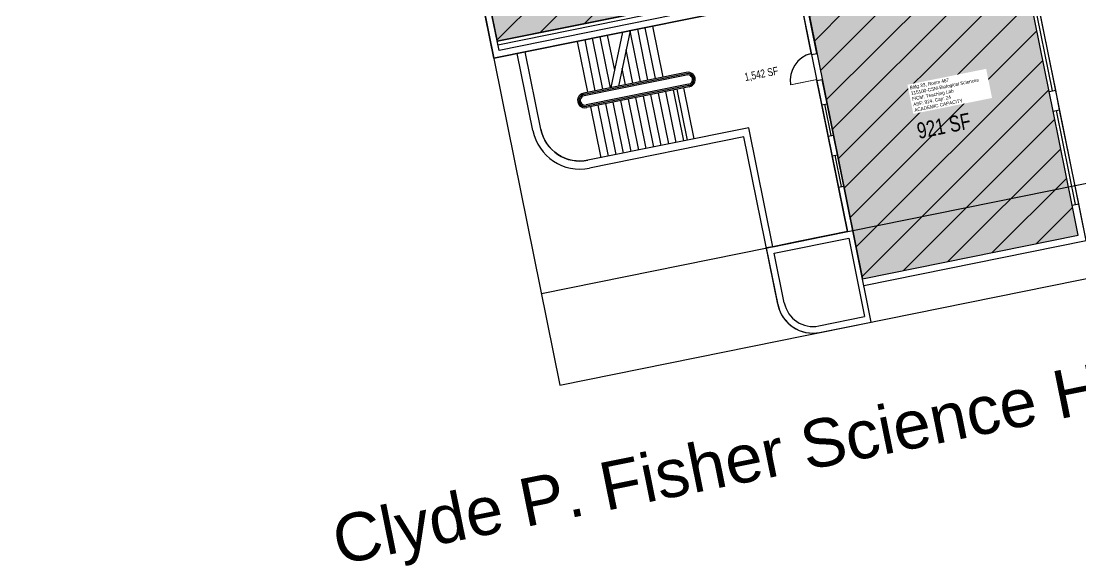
# Model space of a CAD drawing. Header units: inches. Extents: x 69218124 to 69220511, y 27679097 to 27683436.
# Drawn here: x 69218124 to 69219712, y 27679097 to 27679913 of the extents above; entities that cross this region are included whole.
import ezdxf
from ezdxf.enums import TextEntityAlignment as Align

# ---------------------------------------------------------------- set-up
doc = ezdxf.new("R2010")
doc.units = ezdxf.units.IN
doc.header["$LTSCALE"] = 0.25
doc.header["$MEASUREMENT"] = 0
for name, color, linetype in [('A-DOOR', 2, 'CONTINUOUS'), ('A-FLOR', 3, 'CONTINUOUS'), ('A-GLAZ', 1, 'CONTINUOUS'), ('A-GRID', 1, 'CONTINUOUS'), ('A-IDEN-RNUM', 7, 'CONTINUOUS'), ('A-IDEN-SNUM', 4, 'CONTINUOUS'), ('A-IDEN-VNUM', 4, 'CONTINUOUS'), ('A-TTLB', 4, 'CONTINUOUS'), ('A-WALL', 5, 'CONTINUOUS'), ('AREA-ASSIGN', 7, 'CONTINUOUS'), ('AREA-GROSS', 1, 'CONTINUOUS'), ('AREA-OUTSIDE', 3, 'CONTINUOUS'), ('AREA-TEXT', 3, 'CONTINUOUS'), ('Rooms-Capacity', 4, 'CONTINUOUS'), ('Rooms-Category-Color', 7, 'CONTINUOUS'), ('Rooms-College-Color', 7, 'CONTINUOUS'), ('Rooms-Department-Color', 7, 'CONTINUOUS'), ('Rooms-Division-Color', 7, 'CONTINUOUS'), ('Rooms-Information', 7, 'CONTINUOUS')]:
    doc.layers.add(name, color=color, linetype=linetype)
doc.styles.add('CP_AREA', font='arial.ttf', dxfattribs={"height": 15})
doc.styles.add('CP_ROOMSNUMBER', font='arial.ttf', dxfattribs={"height": 1})
doc.styles.add('CP_ROOMVNUMBER', font='arial.ttf', dxfattribs={"width": 0.85, "height": 0.075})
doc.styles.add('CP_TITLE', font='arial.ttf', dxfattribs={"width": 0.85, "height": 0.125})
pattern_1 = [(45, (0, 0), (-26.516504294, 26.516504294), [])]

msp = doc.modelspace()

# ---------------------------------------------------------------- hatches: boundary and pattern name
at = {"layer": 'Rooms-Capacity'}
h = msp.add_hatch(dxfattribs=at)
h.set_pattern_fill('ANSI31', color=256, scale=300, style=0)
h.set_pattern_definition(pattern_1)
h.paths.add_polyline_path([(69218756.8, 27680281.2), (69218757.2, 27680279.3), (69218781, 27680161.7), (69218787, 27680132.3), (69218815.6, 27679991.1), (69218837.4, 27679883.3), (69219164.7, 27679949.5), (69219084.2, 27680347.5)])
h = msp.add_hatch(dxfattribs=at)
h.set_pattern_fill('ANSI31', color=256, scale=300, style=0)
h.set_pattern_definition(pattern_1)
h.paths.add_polyline_path([(69219670.7, 27679778.5), (69219664.8, 27679807.9), (69219636.2, 27679949), (69219628.7, 27679986.3), (69219305.3, 27679920.8), (69219385, 27679526.8), (69219708.4, 27679592.3), (69219699.3, 27679637.3)])
at = {"layer": 'Rooms-Category-Color', "true_color": 0xe3f498}
for points in [[(69218756.8, 27680281.2), (69218757.2, 27680279.3), (69218781, 27680161.7), (69218787, 27680132.3), (69218815.6, 27679991.1), (69218837.4, 27679883.3), (69219164.7, 27679949.5), (69219084.2, 27680347.5)], [(69219670.7, 27679778.5), (69219664.8, 27679807.9), (69219636.2, 27679949), (69219628.7, 27679986.3), (69219305.3, 27679920.8), (69219385, 27679526.8), (69219708.4, 27679592.3), (69219699.3, 27679637.3)]]:
    msp.add_hatch(color=61, dxfattribs=at).paths.add_polyline_path(points)
at = {"layer": 'Rooms-College-Color', "true_color": 0xffe090}
for points in [[(69218756.8, 27680281.2), (69218757.2, 27680279.3), (69218781, 27680161.7), (69218787, 27680132.3), (69218815.6, 27679991.1), (69218837.4, 27679883.3), (69219164.7, 27679949.5), (69219084.2, 27680347.5)], [(69219670.7, 27679778.5), (69219664.8, 27679807.9), (69219636.2, 27679949), (69219628.7, 27679986.3), (69219305.3, 27679920.8), (69219385, 27679526.8), (69219708.4, 27679592.3), (69219699.3, 27679637.3)]]:
    msp.add_hatch(color=41, dxfattribs=at).paths.add_polyline_path(points)
at = {"layer": 'Rooms-Department-Color', "true_color": 0xffe090}
for points in [[(69218756.8, 27680281.2), (69218757.2, 27680279.3), (69218781, 27680161.7), (69218787, 27680132.3), (69218815.6, 27679991.1), (69218837.4, 27679883.3), (69219164.7, 27679949.5), (69219084.2, 27680347.5)], [(69219670.7, 27679778.5), (69219664.8, 27679807.9), (69219636.2, 27679949), (69219628.7, 27679986.3), (69219305.3, 27679920.8), (69219385, 27679526.8), (69219708.4, 27679592.3), (69219699.3, 27679637.3)]]:
    msp.add_hatch(color=41, dxfattribs=at).paths.add_polyline_path(points)
at = {"layer": 'Rooms-Division-Color', "true_color": 0xffe090}
for points in [[(69218756.8, 27680281.2), (69218757.2, 27680279.3), (69218781, 27680161.7), (69218787, 27680132.3), (69218815.6, 27679991.1), (69218837.4, 27679883.3), (69219164.7, 27679949.5), (69219084.2, 27680347.5)], [(69219670.7, 27679778.5), (69219664.8, 27679807.9), (69219636.2, 27679949), (69219628.7, 27679986.3), (69219305.3, 27679920.8), (69219385, 27679526.8), (69219708.4, 27679592.3), (69219699.3, 27679637.3)]]:
    msp.add_hatch(color=41, dxfattribs=at).paths.add_polyline_path(points)

# ---------------------------------------------------------------- linework, layer by layer
at = {"layer": 'A-DOOR', "const_width": 1.2}
msp.add_lwpolyline([(69219316.3, 27679825.8), (69219277.1, 27679817.9)], dxfattribs=at)
at = {"layer": 'A-DOOR'}
msp.add_arc((69219318.6, 27679824.3), 42.1, 104.1782, 188.6991, dxfattribs=at)
at = {"layer": 'A-FLOR'}
for p, q in [((69219025.4, 27679896.8), (69219007.9, 27679813.7)), ((69219036.7, 27679899.1), (69219019.2, 27679815.9)), ((69219036.7, 27679899.1), (69219019.2, 27679815.9)), ((69219052.2, 27679822.6), (69219036.7, 27679899.1)), ((69219063.4, 27679824.9), (69219048, 27679901.3)), ((69219074.7, 27679827.2), (69219059.2, 27679903.6)), ((69219086, 27679829.5), (69219070.5, 27679905.9)), ((69218973.3, 27679806.7), (69218957.8, 27679883.1)), ((69218973.3, 27679806.7), (69218957.8, 27679883.1)), ((69218984.5, 27679808.9), (69218969.1, 27679885.4)), ((69218984.5, 27679808.9), (69218969.1, 27679885.4)), ((69218995.8, 27679811.2), (69218980.3, 27679887.7)), ((69218995.8, 27679811.2), (69218980.3, 27679887.7)), ((69219007.1, 27679813.5), (69218991.6, 27679889.9)), ((69219007.1, 27679813.5), (69218991.6, 27679889.9)), ((69219013.5, 27679840), (69219002.9, 27679892.2)), ((69219013.5, 27679840), (69219002.9, 27679892.2)), ((69219040.9, 27679820.3), (69219030.7, 27679870.6)), ((69219029.6, 27679818.1), (69219024.7, 27679842.2)), ((69219083.3, 27679726.9), (69219067.8, 27679803.3)), ((69219083.3, 27679726.9), (69219067.8, 27679803.3)), ((69219094.5, 27679729.2), (69219079.1, 27679805.6)), ((69219094.5, 27679729.2), (69219079.1, 27679805.6)), ((69219105.8, 27679731.4), (69219090.3, 27679807.9)), ((69219105.8, 27679731.4), (69219090.3, 27679807.9)), ((69219117.1, 27679733.7), (69219101.6, 27679810.2)), ((69219117.1, 27679733.7), (69219101.6, 27679810.2)), ((69219004.4, 27679710.9), (69218988.9, 27679787.4)), ((69219004.4, 27679710.9), (69218988.9, 27679787.4)), ((69219015.6, 27679713.2), (69219000.2, 27679789.7)), ((69219015.6, 27679713.2), (69219000.2, 27679789.7)), ((69219026.9, 27679715.5), (69219011.4, 27679791.9)), ((69219026.9, 27679715.5), (69219011.4, 27679791.9)), ((69219038.2, 27679717.8), (69219022.7, 27679794.2)), ((69219038.2, 27679717.8), (69219022.7, 27679794.2)), ((69219049.5, 27679720), (69219034, 27679796.5)), ((69219049.5, 27679720), (69219034, 27679796.5)), ((69219060.7, 27679722.3), (69219045.3, 27679798.8)), ((69219060.7, 27679722.3), (69219045.3, 27679798.8)), ((69219072, 27679724.6), (69219056.5, 27679801.1)), ((69219072, 27679724.6), (69219056.5, 27679801.1)), ((69218993.1, 27679708.6), (69218977.6, 27679785.1))]:
    msp.add_line(p, q, dxfattribs=at)
at = {"layer": 'A-GLAZ'}
for p, q in [((69219664.8, 27679807.9, 0), (69219636.2, 27679949, 0)), ((69219669.7, 27679808.9), (69219641.1, 27679950)), ((69219674.6, 27679809.9, 0), (69219646, 27679951, 0)), ((69219333.5, 27679740.9), (69219323.9, 27679787.9)), ((69219327.9, 27679788.7), (69219337.4, 27679741.7)), ((69219341.3, 27679742.5), (69219331.8, 27679789.5)), ((69219699.3, 27679637.3), (69219670.7, 27679778.5, 0)), ((69219704.2, 27679638.3), (69219675.6, 27679779.5)), ((69219709.1, 27679639.3, 0), (69219680.5, 27679780.5, 0)), ((69219348.9, 27679664.4), (69219339.4, 27679711.5)), ((69219343.3, 27679712.3), (69219352.9, 27679665.2)), ((69219356.8, 27679666), (69219347.3, 27679713.1))]:
    msp.add_line(p, q, dxfattribs=at)
at = {"layer": 'A-GRID'}
for p, q in [((69218123.9, 27683358.8), (69218931.5, 27679367.7)), ((69218903.7, 27679504.9), (69219891.7, 27679704.8)), ((69218931.5, 27679367.7), (69219919.5, 27679567.6))]:
    msp.add_line(p, q, dxfattribs=at)
at = {"layer": 'A-WALL'}
for p, q in [((69219308.7, 27679863.4), (69219216.6, 27680318.2)), ((69219316.6, 27679865), (69219224.5, 27680319.8)), ((69218832.3, 27679857.7), (69218805.7, 27679989.1)), ((69218840.2, 27679869.5), (69218815.6, 27679991.1)), ((69219164.7, 27679949.5), (69218837.4, 27679883.3)), ((69219165.9, 27679943.7), (69218838.6, 27679877.4)), ((69219167.5, 27679935.7, 0), (69218840.2, 27679869.5)), ((69219179.3, 27679927.9), (69218832.3, 27679857.7)), ((69218902.8, 27679751.6), (69218879.4, 27679867.2)), ((69219308.7, 27679863.4), (69219316.6, 27679865)), ((69218891, 27679749.2), (69218867.6, 27679864.9)), ((69219120.6, 27679836.5, 0), (69218967.2, 27679805.4, 0)), ((69219121, 27679834.5, 0), (69218967.6, 27679803.5, 0)), ((69219121.4, 27679832.5, 0), (69218967.9, 27679801.5, 0)), ((69219124.2, 27679818.8, 0), (69218970.7, 27679787.8, 0)), ((69219316.6, 27679824.2), (69219324.5, 27679825.8)), ((69219323.9, 27679787.9), (69219316.6, 27679824.2)), ((69219331.8, 27679789.5), (69219324.5, 27679825.8)), ((69219124.6, 27679816.9, 0), (69218971.1, 27679785.8, 0)), ((69219125, 27679814.9, 0), (69218971.5, 27679783.9, 0)), ((69219122.8, 27679734.9, 0), (69219107.3, 27679811.3, 0)), ((69219132.6, 27679736.9, 0), (69219117.1, 27679813.3, 0)), ((69219664.8, 27679807.9), (69219674.6, 27679809.9)), ((69219670.7, 27679778.5, 0), (69219664.8, 27679807.9, 0)), ((69219680.5, 27679780.5, 0), (69219674.6, 27679809.9, 0)), ((69219323.9, 27679787.9), (69219331.8, 27679789.5)), ((69219670.7, 27679778.5), (69219680.5, 27679780.5)), ((69219214.6, 27679753.5), (69218973.5, 27679704.7)), ((69219207.2, 27679739.7), (69218975.9, 27679692.9)), ((69219258, 27679488.8), (69219207.2, 27679739.7)), ((69219250.7, 27679575.1), (69219214.6, 27679753.5)), ((69219333.5, 27679740.9), (69219341.3, 27679742.5)), ((69219339.4, 27679711.5), (69219333.5, 27679740.9)), ((69219347.3, 27679713.1), (69219341.4, 27679742.2)), ((69219339.4, 27679711.5), (69219347.3, 27679713.1)), ((69219348.9, 27679664.4), (69219356.8, 27679666)), ((69219362.4, 27679597.8), (69219348.9, 27679664.4)), ((69219398.1, 27679462.1), (69219356.8, 27679666)), ((69219699.3, 27679637.3), (69219709.1, 27679639.3)), ((69219708.4, 27679592.3), (69219699.3, 27679637.3)), ((69219720.2, 27679584.4, 0), (69219709.1, 27679639.3, 0)), ((69219250.7, 27679575.1), (69219362.4, 27679597.8)), ((69219252.7, 27679565.3), (69219364.4, 27679588)), ((69219364.4, 27679588), (69219388.2, 27679470.3)), ((69219385, 27679526.8), (69219708.4, 27679592.3)), ((69219387, 27679517), (69219720.2, 27679584.4)), ((69219267.8, 27679490.8), (69219252.7, 27679565.3)), ((69219319.6, 27679456.4), (69219388.2, 27679470.3)), ((69219321.6, 27679446.6), (69219398.1, 27679462.1)), ((69218931.5, 27679367.7), (69218932.5, 27679367.9)), ((69218931.5, 27679367.7), (69218932.5, 27679367.9))]:
    msp.add_line(p, q, dxfattribs=at)
for centre, radius, start, end in [((69219123.2, 27679825.8, 0), 11, 278.9722, 103.9052), ((69219123.2, 27679825.8, 0), 9.02, 278.9722, 103.9052), ((69219123.2, 27679825.8, 0), 7.02, 278.9722, 103.9052), ((69218968.9, 27679794.5, 0), 11, 98.9722, 283.9051), ((69218968.9, 27679794.5, 0), 9.01, 98.9722, 283.9051), ((69218968.9, 27679794.5, 0), 7.02, 98.9722, 283.9051), ((69218961.6, 27679763.5, 0), 72, 191.4387, 281.4387), ((69218961.6, 27679763.5, 0), 60, 191.4387, 281.4387), ((69219310.9, 27679499.5), 54, 191.4387, 281.4387), ((69219310.9, 27679499.5), 44, 191.4387, 281.4387)]:
    msp.add_arc(centre, radius, start, end, dxfattribs=at)
at = {"layer": 'AREA-ASSIGN'}
for points in [[(69218756.8, 27680281.2), (69218757.2, 27680279.3), (69218781, 27680161.7), (69218787, 27680132.3), (69218815.6, 27679991.1), (69218837.4, 27679883.3), (69219164.7, 27679949.5), (69219084.2, 27680347.5)], [(69219670.7, 27679778.5), (69219664.8, 27679807.9), (69219636.2, 27679949), (69219628.7, 27679986.3), (69219305.3, 27679920.8), (69219385, 27679526.8), (69219708.4, 27679592.3), (69219699.3, 27679637.3)]]:
    msp.add_lwpolyline(points, close=True, dxfattribs=at)
at = {"layer": 'AREA-GROSS'}
msp.add_lwpolyline([(69218816.1, 27681576.7), (69218899, 27681167), (69218884.3, 27681164), (69218885.5, 27681158.2), (69218767.9, 27681134.4, 0.4313), (69218754, 27681112.1), (69218585.4, 27681078), (69218832.3, 27679857.7), (69219179.3, 27679927.9), (69219157.1, 27680037.7), (69219268.8, 27680060.3), (69219362.4, 27679597.8), (69219250.7, 27679575.1), (69219240.8, 27679573.5), (69219258.1, 27679487.9, 0.408753), (69219320.6, 27679446.4), (69219398.1, 27679462.1), (69219387, 27679517), (69219720.2, 27679584.4), (69219034.8, 27682971.8)], format="xyb", dxfattribs=at)
at = {"layer": 'AREA-OUTSIDE'}
msp.add_lwpolyline([(69218605, 27682766.4), (69219157.1, 27680037.7), (69219268.8, 27680060.3), (69219362.4, 27679597.8), (69219333, 27679591.8), (69219286, 27679582.3), (69219250.7, 27679575.1), (69219214.6, 27679753.5), (69219214.6, 27679753.5), (69219214.6, 27679753.5), (69218973.5, 27679704.7, -0.415924), (69218902.8, 27679751.6), (69218879.4, 27679867.2), (69219081.8, 27679908.2), (69219179.3, 27679927.9), (69219157.1, 27680037.7), (69218605, 27682766.4)], format="xyb", dxfattribs=at)

# ---------------------------------------------------------------- texts
at = {"layer": 'A-IDEN-RNUM', "style": 'CP_ROOMSNUMBER'}
msp.add_text('0467-00', height=1.44, rotation=11.44, dxfattribs=at).set_placement((69219477.1, 27679800.1))
at = {"layer": 'A-IDEN-SNUM', "style": 'CP_ROOMSNUMBER'}
msp.add_text('0330046700', height=1.44, rotation=11.44, dxfattribs=at).set_placement((69219472.3, 27679800.9))
at = {"layer": 'A-IDEN-VNUM', "style": 'CP_ROOMVNUMBER', "width": 0.85}
msp.add_text('467', height=36, rotation=11.4387, dxfattribs=at).set_placement((69219463.2, 27679777.3))
at = {"layer": 'A-TTLB', "style": 'CP_TITLE'}
msp.add_text('Clyde P. Fisher Science Hall 0330 FLOOR4', height=72, rotation=11.4387, dxfattribs=at).set_placement((69218599.6, 27679097.9))
at = {"layer": 'AREA-OUTSIDE', "style": 'CP_AREA', "width": 0.75}
msp.add_text('1,542 SF', height=12, rotation=11.4387, dxfattribs=at).set_placement((69219233.2, 27679834.4), align=Align.MIDDLE_CENTER)
at = {"layer": 'AREA-TEXT', "style": 'CP_AREA', "width": 0.75}
msp.add_text('921 SF', height=24, rotation=11.4387, dxfattribs=at).set_placement((69219506.8, 27679756.5), align=Align.MIDDLE_CENTER)

# ---------------------------------------------------------------- next in the draw order: texts
at = {"layer": 'Rooms-Information', "insert": (69219463.2, 27679777.3), "char_height": 5.1429, "width": 115.2, "attachment_point": 7, "rotation": 11.4387, "style": 'CP_ROOMVNUMBER', "bg_fill": 3, "box_fill_scale": 1.5, "bg_fill_color": 256, "bg_fill_true_color": 13158600, "bg_fill_transparency": 0}
msp.add_mtext('Bldg.33, Room 467^M^J115100-CSM-Biological Sciences^M^JFICM: Teaching Lab^M^JASF: 924, Cap: 24^M^JACADEMIC CAPACITY', dxfattribs=at)

doc.saveas('drawing.dxf')
